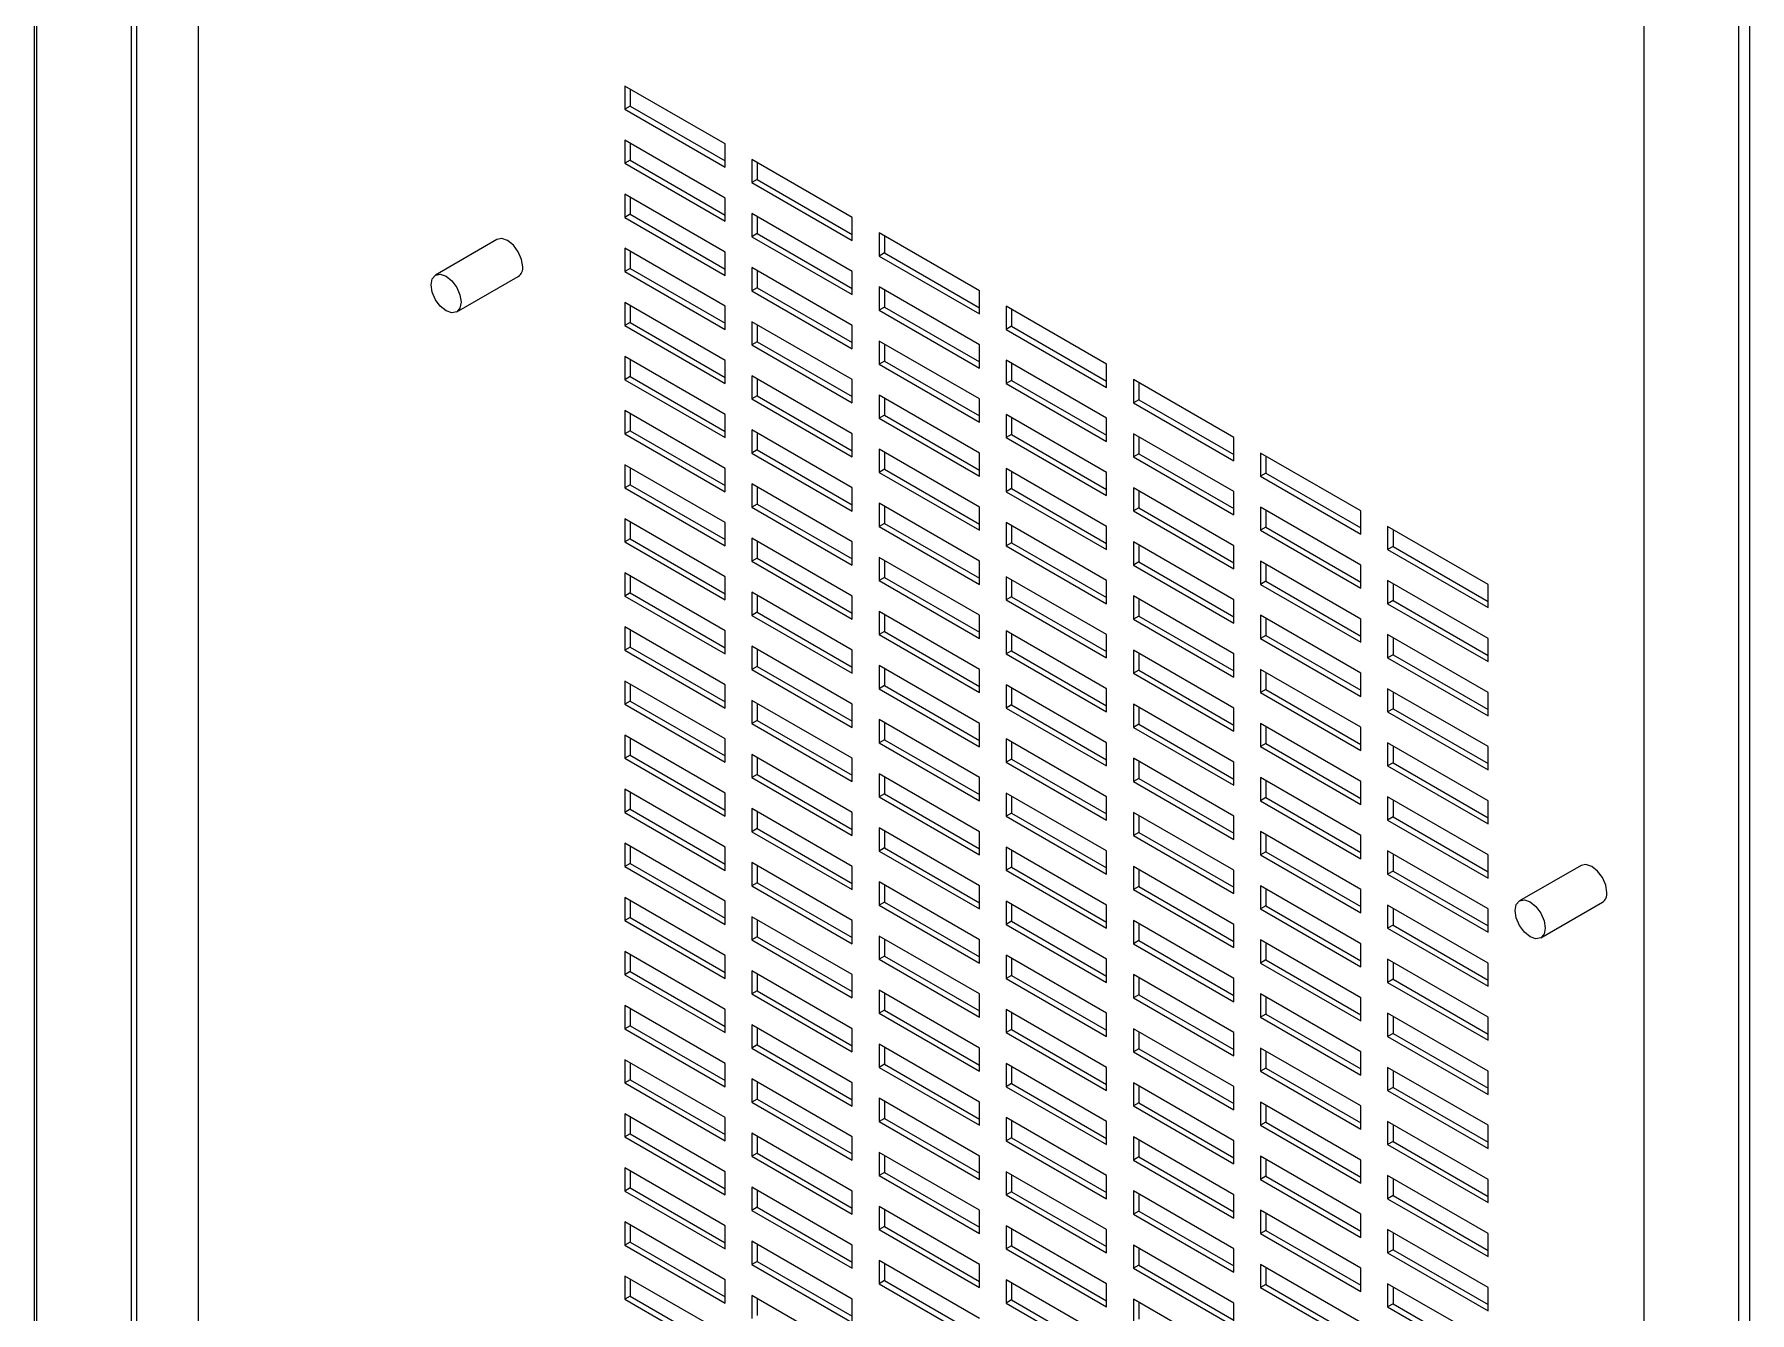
# Model space of a CAD drawing. Header units: millimetres. Extents: x 0 to 2100, y 1 to 1486.
# Drawn here: x 1715.3 to 1896.6, y 827.5 to 962.6 of the extents above; entities that cross this region are included whole.
import ezdxf

# ---------------------------------------------------------------- set-up
doc = ezdxf.new("R2010")
doc.units = ezdxf.units.MM
doc.header["$LTSCALE"] = 5

msp = doc.modelspace()

# ---------------------------------------------------------------- linework, layer by layer
at = {"color": 7, "linetype": 'Continuous', "lineweight": 15}
for p, q in [((1732.659, 691.631), (1732.659, 1161.959)), ((1715.313, 1100.964), (1715.313, 690.244)), ((1715.547, 1100.638), (1715.547, 689.918)), ((1725.588, 684.121), (1725.588, 1094.841)), ((1726.154, 684.448), (1726.154, 1095.168)), ((1885.394, 1002.587), (1885.394, 591.867)), ((1895.435, 586.071), (1895.435, 996.791)), ((1896.566, 586.071), (1896.566, 996.791)), ((1788.308, 951.01), (1777.702, 957.134)), ((1777.702, 957.134), (1777.702, 954.684)), ((1778.267, 956.807), (1778.267, 955.01)), ((1778.267, 955.01), (1777.702, 954.684)), ((1777.702, 954.684), (1788.308, 948.561)), ((1778.267, 955.01), (1788.308, 949.214)), ((1788.308, 945.295), (1777.702, 951.418)), ((1777.702, 951.418), (1777.702, 948.968)), ((1778.267, 951.091), (1778.267, 949.295)), ((1788.308, 948.561), (1788.308, 951.01)), ((1778.267, 949.295), (1777.702, 948.968)), ((1777.702, 948.968), (1788.308, 942.845)), ((1778.267, 949.295), (1788.308, 943.498)), ((1801.743, 943.255), (1791.137, 949.378)), ((1791.137, 949.378), (1791.137, 946.928)), ((1791.702, 949.051), (1791.702, 947.255)), ((1791.702, 947.255), (1791.137, 946.928)), ((1791.137, 946.928), (1801.743, 940.805)), ((1791.702, 947.255), (1801.743, 941.458)), ((1788.308, 939.579), (1777.702, 945.702)), ((1777.702, 945.702), (1777.702, 943.252)), ((1778.267, 945.375), (1778.267, 943.579)), ((1788.308, 942.845), (1788.308, 945.295)), ((1778.267, 943.579), (1777.702, 943.252)), ((1777.702, 943.252), (1788.308, 937.129)), ((1778.267, 943.579), (1788.308, 937.782)), ((1801.743, 937.539), (1791.137, 943.662)), ((1791.137, 943.662), (1791.137, 941.212)), ((1791.702, 943.335), (1791.702, 941.539)), ((1801.743, 940.805), (1801.743, 943.255)), ((1764.202, 940.913), (1757.697, 937.157)), ((1791.702, 941.539), (1791.137, 941.212)), ((1791.137, 941.212), (1801.743, 935.089)), ((1791.702, 941.539), (1801.743, 935.742)), ((1815.178, 935.499), (1804.572, 941.622)), ((1804.572, 941.622), (1804.572, 939.172)), ((1805.138, 941.295), (1805.138, 939.499)), ((1788.308, 933.863), (1777.702, 939.986)), ((1777.702, 939.986), (1777.702, 937.537)), ((1778.267, 939.66), (1778.267, 937.863)), ((1788.308, 937.129), (1788.308, 939.579)), ((1805.138, 939.499), (1804.572, 939.172)), ((1804.572, 939.172), (1815.178, 933.049)), ((1805.138, 939.499), (1815.178, 933.702)), ((1778.267, 937.863), (1777.702, 937.537)), ((1777.702, 937.537), (1788.308, 931.413)), ((1778.267, 937.863), (1788.308, 932.067)), ((1801.743, 931.823), (1791.137, 937.946)), ((1791.137, 937.946), (1791.137, 935.496)), ((1791.702, 937.62), (1791.702, 935.823)), ((1801.743, 935.089), (1801.743, 937.539)), ((1759.947, 933.26), (1766.452, 937.016)), ((1791.702, 935.823), (1791.137, 935.496)), ((1791.137, 935.496), (1801.743, 929.373)), ((1791.702, 935.823), (1801.743, 930.027)), ((1815.178, 929.783), (1804.572, 935.906)), ((1804.572, 935.906), (1804.572, 933.456)), ((1805.138, 935.579), (1805.138, 933.783)), ((1815.178, 933.049), (1815.178, 935.499)), ((1788.308, 928.147), (1777.702, 934.27)), ((1777.702, 934.27), (1777.702, 931.821)), ((1778.267, 933.944), (1778.267, 932.147)), ((1788.308, 931.413), (1788.308, 933.863)), ((1805.138, 933.783), (1804.572, 933.456)), ((1804.572, 933.456), (1815.178, 927.333)), ((1805.138, 933.783), (1815.178, 927.986)), ((1828.613, 927.743), (1818.007, 933.866)), ((1818.007, 933.866), (1818.007, 931.416)), ((1818.573, 933.539), (1818.573, 931.743)), ((1778.267, 932.147), (1777.702, 931.821)), ((1777.702, 931.821), (1788.308, 925.698)), ((1778.267, 932.147), (1788.308, 926.351)), ((1801.743, 926.107), (1791.137, 932.23)), ((1791.137, 932.23), (1791.137, 929.781)), ((1791.702, 931.904), (1791.702, 930.107)), ((1801.743, 929.373), (1801.743, 931.823)), ((1818.573, 931.743), (1818.007, 931.416)), ((1818.573, 931.743), (1828.613, 925.946)), ((1791.702, 930.107), (1791.137, 929.781)), ((1791.702, 930.107), (1801.743, 924.311)), ((1815.178, 924.067), (1804.572, 930.19)), ((1804.572, 930.19), (1804.572, 927.741)), ((1805.138, 929.864), (1805.138, 928.067)), ((1818.007, 931.416), (1828.613, 925.293)), ((1788.308, 922.432), (1777.702, 928.555)), ((1777.702, 928.555), (1777.702, 926.105)), ((1778.267, 928.228), (1778.267, 926.432)), ((1788.308, 925.698), (1788.308, 928.147)), ((1791.137, 929.781), (1801.743, 923.658)), ((1805.138, 928.067), (1804.572, 927.741)), ((1805.138, 928.067), (1815.178, 922.271)), ((1815.178, 927.333), (1815.178, 929.783)), ((1828.613, 922.027), (1818.007, 928.15)), ((1818.007, 928.15), (1818.007, 925.7)), ((1778.267, 926.432), (1777.702, 926.105)), ((1778.267, 926.432), (1788.308, 920.635)), ((1801.743, 920.391), (1791.137, 926.514)), ((1791.137, 926.514), (1791.137, 924.065)), ((1804.572, 927.741), (1815.178, 921.618)), ((1818.573, 927.824), (1818.573, 926.027)), ((1828.613, 925.293), (1828.613, 927.743)), ((1777.702, 926.105), (1788.308, 919.982)), ((1791.702, 926.188), (1791.702, 924.391)), ((1801.743, 923.658), (1801.743, 926.107)), ((1815.178, 918.351), (1804.572, 924.474)), ((1804.572, 924.474), (1804.572, 922.025)), ((1818.573, 926.027), (1818.007, 925.7)), ((1818.007, 925.7), (1828.613, 919.577)), ((1818.573, 926.027), (1828.613, 920.231)), ((1842.048, 919.987), (1831.442, 926.11)), ((1831.442, 926.11), (1831.442, 923.66)), ((1832.008, 925.783), (1832.008, 923.987)), ((1788.308, 916.716), (1777.702, 922.839)), ((1777.702, 922.839), (1777.702, 920.389)), ((1791.702, 924.391), (1791.137, 924.065)), ((1791.137, 924.065), (1801.743, 917.942)), ((1791.702, 924.391), (1801.743, 918.595)), ((1805.138, 924.148), (1805.138, 922.351)), ((1815.178, 921.618), (1815.178, 924.067)), ((1832.008, 923.987), (1831.442, 923.66)), ((1831.442, 923.66), (1842.048, 917.537)), ((1832.008, 923.987), (1842.048, 918.19)), ((1778.267, 922.512), (1778.267, 920.716)), ((1788.308, 919.982), (1788.308, 922.432)), ((1801.743, 914.676), (1791.137, 920.799)), ((1791.137, 920.799), (1791.137, 918.349)), ((1805.138, 922.351), (1804.572, 922.025)), ((1804.572, 922.025), (1815.178, 915.902)), ((1805.138, 922.351), (1815.178, 916.555)), ((1828.613, 916.311), (1818.007, 922.434)), ((1818.007, 922.434), (1818.007, 919.985)), ((1818.573, 922.108), (1818.573, 920.311)), ((1828.613, 919.577), (1828.613, 922.027)), ((1778.267, 920.716), (1777.702, 920.389)), ((1777.702, 920.389), (1788.308, 914.266)), ((1778.267, 920.716), (1788.308, 914.919)), ((1791.702, 920.472), (1791.702, 918.676)), ((1801.743, 917.942), (1801.743, 920.391)), ((1818.573, 920.311), (1818.007, 919.985)), ((1818.007, 919.985), (1828.613, 913.862)), ((1818.573, 920.311), (1828.613, 914.515)), ((1842.048, 914.271), (1831.442, 920.394)), ((1831.442, 920.394), (1831.442, 917.945)), ((1832.008, 920.068), (1832.008, 918.271)), ((1842.048, 917.537), (1842.048, 919.987)), ((1791.702, 918.676), (1791.137, 918.349)), ((1791.137, 918.349), (1801.743, 912.226)), ((1791.702, 918.676), (1801.743, 912.879)), ((1815.178, 912.636), (1804.572, 918.759)), ((1804.572, 918.759), (1804.572, 916.309)), ((1805.138, 918.432), (1805.138, 916.636)), ((1815.178, 915.902), (1815.178, 918.351)), ((1832.008, 918.271), (1831.442, 917.945)), ((1831.442, 917.945), (1842.048, 911.822)), ((1832.008, 918.271), (1842.048, 912.475)), ((1855.484, 912.231), (1844.877, 918.354)), ((1844.877, 918.354), (1844.877, 915.905)), ((1845.443, 918.028), (1845.443, 916.231)), ((1788.308, 911), (1777.702, 917.123)), ((1777.702, 917.123), (1777.702, 914.673)), ((1778.267, 916.796), (1778.267, 915)), ((1788.308, 914.266), (1788.308, 916.716)), ((1805.138, 916.636), (1804.572, 916.309)), ((1804.572, 916.309), (1815.178, 910.186)), ((1805.138, 916.636), (1815.178, 910.839)), ((1828.613, 910.595), (1818.007, 916.719)), ((1818.007, 916.719), (1818.007, 914.269)), ((1818.573, 916.392), (1818.573, 914.595)), ((1828.613, 913.862), (1828.613, 916.311)), ((1845.443, 916.231), (1844.877, 915.905)), ((1844.877, 915.905), (1855.484, 909.781)), ((1845.443, 916.231), (1855.484, 910.435)), ((1778.267, 915), (1777.702, 914.673)), ((1777.702, 914.673), (1788.308, 908.55)), ((1778.267, 915), (1788.308, 909.203)), ((1801.743, 908.96), (1791.137, 915.083)), ((1791.137, 915.083), (1791.137, 912.633)), ((1791.702, 914.756), (1791.702, 912.96)), ((1801.743, 912.226), (1801.743, 914.676)), ((1818.573, 914.595), (1818.007, 914.269)), ((1818.007, 914.269), (1828.613, 908.146)), ((1818.573, 914.595), (1828.613, 908.799)), ((1842.048, 908.555), (1831.442, 914.678)), ((1831.442, 914.678), (1831.442, 912.229)), ((1832.008, 914.352), (1832.008, 912.555)), ((1842.048, 911.822), (1842.048, 914.271)), ((1791.702, 912.96), (1791.137, 912.633)), ((1791.137, 912.633), (1801.743, 906.51)), ((1791.702, 912.96), (1801.743, 907.163)), ((1815.178, 906.92), (1804.572, 913.043)), ((1804.572, 913.043), (1804.572, 910.593)), ((1805.138, 912.716), (1805.138, 910.92)), ((1815.178, 910.186), (1815.178, 912.636)), ((1832.008, 912.555), (1831.442, 912.229)), ((1831.442, 912.229), (1842.048, 906.106)), ((1832.008, 912.555), (1842.048, 906.759)), ((1855.484, 906.515), (1844.877, 912.638)), ((1844.877, 912.638), (1844.877, 910.189)), ((1845.443, 912.312), (1845.443, 910.515)), ((1855.484, 909.781), (1855.484, 912.231)), ((1788.308, 905.284), (1777.702, 911.407)), ((1777.702, 911.407), (1777.702, 908.958)), ((1778.267, 911.081), (1778.267, 909.284)), ((1788.308, 908.55), (1788.308, 911)), ((1805.138, 910.92), (1804.572, 910.593)), ((1804.572, 910.593), (1815.178, 904.47)), ((1805.138, 910.92), (1815.178, 905.123)), ((1828.613, 904.88), (1818.007, 911.003)), ((1818.007, 911.003), (1818.007, 908.553)), ((1818.573, 910.676), (1818.573, 908.88)), ((1828.613, 908.146), (1828.613, 910.595)), ((1845.443, 910.515), (1844.877, 910.189)), ((1844.877, 910.189), (1855.484, 904.066)), ((1845.443, 910.515), (1855.484, 904.719)), ((1868.919, 904.475), (1858.312, 910.598)), ((1858.312, 910.598), (1858.312, 908.149)), ((1858.878, 910.272), (1858.878, 908.475)), ((1778.267, 909.284), (1777.702, 908.958)), ((1777.702, 908.958), (1788.308, 902.835)), ((1778.267, 909.284), (1788.308, 903.488)), ((1801.743, 903.244), (1791.137, 909.367)), ((1791.137, 909.367), (1791.137, 906.918)), ((1791.702, 909.041), (1791.702, 907.244)), ((1801.743, 906.51), (1801.743, 908.96)), ((1818.573, 908.88), (1818.007, 908.553)), ((1818.007, 908.553), (1828.613, 902.43)), ((1818.573, 908.88), (1828.613, 903.083)), ((1842.048, 902.84), (1831.442, 908.963)), ((1831.442, 908.963), (1831.442, 906.513)), ((1832.008, 908.636), (1832.008, 906.84)), ((1842.048, 906.106), (1842.048, 908.555)), ((1858.878, 908.475), (1858.312, 908.149)), ((1858.312, 908.149), (1868.919, 902.026)), ((1858.878, 908.475), (1868.919, 902.679)), ((1791.702, 907.244), (1791.137, 906.918)), ((1791.137, 906.918), (1801.743, 900.794)), ((1791.702, 907.244), (1801.743, 901.448)), ((1815.178, 901.204), (1804.572, 907.327)), ((1804.572, 907.327), (1804.572, 904.877)), ((1805.138, 907), (1805.138, 905.204)), ((1815.178, 904.47), (1815.178, 906.92)), ((1832.008, 906.84), (1831.442, 906.513)), ((1831.442, 906.513), (1842.048, 900.39)), ((1832.008, 906.84), (1842.048, 901.043)), ((1855.484, 900.799), (1844.877, 906.923)), ((1844.877, 906.923), (1844.877, 904.473)), ((1845.443, 906.596), (1845.443, 904.799)), ((1855.484, 904.066), (1855.484, 906.515)), ((1788.308, 899.568), (1777.702, 905.691)), ((1777.702, 905.691), (1777.702, 903.242)), ((1778.267, 905.365), (1778.267, 903.568)), ((1788.308, 902.835), (1788.308, 905.284)), ((1805.138, 905.204), (1804.572, 904.877)), ((1804.572, 904.877), (1815.178, 898.754)), ((1805.138, 905.204), (1815.178, 899.407)), ((1828.613, 899.164), (1818.007, 905.287)), ((1818.007, 905.287), (1818.007, 902.837)), ((1818.573, 904.96), (1818.573, 903.164)), ((1828.613, 902.43), (1828.613, 904.88)), ((1845.443, 904.799), (1844.877, 904.473)), ((1844.877, 904.473), (1855.484, 898.35)), ((1845.443, 904.799), (1855.484, 899.003)), ((1868.919, 898.759), (1858.312, 904.882)), ((1858.312, 904.882), (1858.312, 902.433)), ((1858.878, 904.556), (1858.878, 902.759)), ((1868.919, 902.026), (1868.919, 904.475)), ((1778.267, 903.568), (1777.702, 903.242)), ((1777.702, 903.242), (1788.308, 897.119)), ((1778.267, 903.568), (1788.308, 897.772)), ((1801.743, 897.528), (1791.137, 903.651)), ((1791.137, 903.651), (1791.137, 901.202)), ((1791.702, 903.325), (1791.702, 901.528)), ((1801.743, 900.794), (1801.743, 903.244)), ((1818.573, 903.164), (1818.007, 902.837)), ((1818.007, 902.837), (1828.613, 896.714)), ((1818.573, 903.164), (1828.613, 897.367)), ((1842.048, 897.124), (1831.442, 903.247)), ((1831.442, 903.247), (1831.442, 900.797)), ((1832.008, 902.92), (1832.008, 901.124)), ((1842.048, 900.39), (1842.048, 902.84)), ((1858.878, 902.759), (1858.312, 902.433)), ((1858.878, 902.759), (1868.919, 896.963)), ((1791.702, 901.528), (1791.137, 901.202)), ((1791.137, 901.202), (1801.743, 895.079)), ((1791.702, 901.528), (1801.743, 895.732)), ((1815.178, 895.488), (1804.572, 901.611)), ((1804.572, 901.611), (1804.572, 899.162)), ((1805.138, 901.285), (1805.138, 899.488)), ((1815.178, 898.754), (1815.178, 901.204)), ((1832.008, 901.124), (1831.442, 900.797)), ((1832.008, 901.124), (1842.048, 895.327)), ((1855.484, 895.084), (1844.877, 901.207)), ((1844.877, 901.207), (1844.877, 898.757)), ((1845.443, 900.88), (1845.443, 899.084)), ((1858.312, 902.433), (1868.919, 896.31)), ((1788.308, 893.853), (1777.702, 899.976)), ((1777.702, 899.976), (1777.702, 897.526)), ((1778.267, 899.649), (1778.267, 897.853)), ((1788.308, 897.119), (1788.308, 899.568)), ((1805.138, 899.488), (1804.572, 899.162)), ((1804.572, 899.162), (1815.178, 893.039)), ((1805.138, 899.488), (1815.178, 893.692)), ((1828.613, 893.448), (1818.007, 899.571)), ((1818.007, 899.571), (1818.007, 897.122)), ((1818.573, 899.245), (1818.573, 897.448)), ((1828.613, 896.714), (1828.613, 899.164)), ((1831.442, 900.797), (1842.048, 894.674)), ((1845.443, 899.084), (1844.877, 898.757)), ((1845.443, 899.084), (1855.484, 893.287)), ((1855.484, 898.35), (1855.484, 900.799)), ((1868.919, 893.044), (1858.312, 899.167)), ((1858.312, 899.167), (1858.312, 896.717)), ((1778.267, 897.853), (1777.702, 897.526)), ((1777.702, 897.526), (1788.308, 891.403)), ((1778.267, 897.853), (1788.308, 892.056)), ((1801.743, 891.813), (1791.137, 897.936)), ((1791.137, 897.936), (1791.137, 895.486)), ((1791.702, 897.609), (1791.702, 895.813)), ((1801.743, 895.079), (1801.743, 897.528)), ((1818.573, 897.448), (1818.007, 897.122)), ((1818.573, 897.448), (1828.613, 891.652)), ((1842.048, 891.408), (1831.442, 897.531)), ((1831.442, 897.531), (1831.442, 895.081)), ((1844.877, 898.757), (1855.484, 892.634)), ((1858.878, 898.84), (1858.878, 897.044)), ((1868.919, 896.31), (1868.919, 898.759)), ((1791.702, 895.813), (1791.137, 895.486)), ((1791.137, 895.486), (1801.743, 889.363)), ((1791.702, 895.813), (1801.743, 890.016)), ((1815.178, 889.772), (1804.572, 895.895)), ((1804.572, 895.895), (1804.572, 893.446)), ((1805.138, 895.569), (1805.138, 893.772)), ((1815.178, 893.039), (1815.178, 895.488)), ((1818.007, 897.122), (1828.613, 890.998)), ((1832.008, 895.408), (1831.442, 895.081)), ((1832.008, 897.205), (1832.008, 895.408)), ((1832.008, 895.408), (1842.048, 889.612)), ((1842.048, 894.674), (1842.048, 897.124)), ((1855.484, 889.368), (1844.877, 895.491)), ((1844.877, 895.491), (1844.877, 893.041)), ((1858.878, 897.044), (1858.312, 896.717)), ((1858.312, 896.717), (1868.919, 890.594)), ((1858.878, 897.044), (1868.919, 891.247)), ((1788.308, 888.137), (1777.702, 894.26)), ((1777.702, 894.26), (1777.702, 891.81)), ((1778.267, 893.933), (1778.267, 892.137)), ((1788.308, 891.403), (1788.308, 893.853)), ((1805.138, 893.772), (1804.572, 893.446)), ((1805.138, 893.772), (1815.178, 887.976)), ((1828.613, 887.732), (1818.007, 893.855)), ((1818.007, 893.855), (1818.007, 891.406)), ((1831.442, 895.081), (1842.048, 888.958)), ((1845.443, 895.164), (1845.443, 893.368)), ((1855.484, 892.634), (1855.484, 895.084)), ((1778.267, 892.137), (1777.702, 891.81)), ((1777.702, 891.81), (1788.308, 885.687)), ((1778.267, 892.137), (1788.308, 886.34)), ((1801.743, 886.097), (1791.137, 892.22)), ((1791.137, 892.22), (1791.137, 889.77)), ((1791.702, 891.893), (1791.702, 890.097)), ((1801.743, 889.363), (1801.743, 891.813)), ((1804.572, 893.446), (1815.178, 887.323)), ((1818.573, 893.529), (1818.573, 891.732)), ((1828.613, 890.998), (1828.613, 893.448)), ((1842.048, 885.692), (1831.442, 891.815)), ((1831.442, 891.815), (1831.442, 889.366)), ((1845.443, 893.368), (1844.877, 893.041)), ((1844.877, 893.041), (1855.484, 886.918)), ((1845.443, 893.368), (1855.484, 887.571)), ((1868.919, 887.328), (1858.312, 893.451)), ((1858.312, 893.451), (1858.312, 891.001)), ((1858.878, 893.124), (1858.878, 891.328)), ((1868.919, 890.594), (1868.919, 893.044)), ((1791.702, 890.097), (1791.137, 889.77)), ((1791.702, 890.097), (1801.743, 884.3)), ((1815.178, 884.057), (1804.572, 890.18)), ((1804.572, 890.18), (1804.572, 887.73)), ((1818.573, 891.732), (1818.007, 891.406)), ((1818.007, 891.406), (1828.613, 885.283)), ((1818.573, 891.732), (1828.613, 885.936)), ((1832.008, 891.489), (1832.008, 889.692)), ((1842.048, 888.958), (1842.048, 891.408)), ((1858.878, 891.328), (1858.312, 891.001)), ((1858.312, 891.001), (1868.919, 884.878)), ((1858.878, 891.328), (1868.919, 885.531)), ((1788.308, 882.421), (1777.702, 888.544)), ((1777.702, 888.544), (1777.702, 886.094)), ((1778.267, 888.218), (1778.267, 886.421)), ((1791.137, 889.77), (1801.743, 883.647)), ((1805.138, 889.853), (1805.138, 888.057)), ((1815.178, 887.323), (1815.178, 889.772)), ((1832.008, 889.692), (1831.442, 889.366)), ((1831.442, 889.366), (1842.048, 883.243)), ((1832.008, 889.692), (1842.048, 883.896)), ((1855.484, 883.652), (1844.877, 889.775)), ((1844.877, 889.775), (1844.877, 887.326)), ((1845.443, 889.449), (1845.443, 887.652)), ((1855.484, 886.918), (1855.484, 889.368)), ((1778.267, 886.421), (1777.702, 886.094)), ((1778.267, 886.421), (1788.308, 880.625)), ((1788.308, 885.687), (1788.308, 888.137)), ((1801.743, 880.381), (1791.137, 886.504)), ((1791.137, 886.504), (1791.137, 884.054)), ((1805.138, 888.057), (1804.572, 887.73)), ((1804.572, 887.73), (1815.178, 881.607)), ((1805.138, 888.057), (1815.178, 882.26)), ((1828.613, 882.017), (1818.007, 888.14)), ((1818.007, 888.14), (1818.007, 885.69)), ((1818.573, 887.813), (1818.573, 886.017)), ((1828.613, 885.283), (1828.613, 887.732)), ((1845.443, 887.652), (1844.877, 887.326)), ((1844.877, 887.326), (1855.484, 881.203)), ((1845.443, 887.652), (1855.484, 881.856)), ((1868.919, 881.612), (1858.312, 887.735)), ((1858.312, 887.735), (1858.312, 885.285)), ((1858.878, 887.409), (1858.878, 885.612)), ((1868.919, 884.878), (1868.919, 887.328)), ((1777.702, 886.094), (1788.308, 879.971)), ((1791.702, 886.177), (1791.702, 884.381)), ((1801.743, 883.647), (1801.743, 886.097)), ((1818.573, 886.017), (1818.007, 885.69)), ((1818.007, 885.69), (1828.613, 879.567)), ((1818.573, 886.017), (1828.613, 880.22)), ((1842.048, 879.976), (1831.442, 886.1)), ((1831.442, 886.1), (1831.442, 883.65)), ((1832.008, 885.773), (1832.008, 883.976)), ((1842.048, 883.243), (1842.048, 885.692)), ((1858.878, 885.612), (1858.312, 885.285)), ((1858.312, 885.285), (1868.919, 879.162)), ((1858.878, 885.612), (1868.919, 879.816)), ((1788.308, 876.705), (1777.702, 882.828)), ((1777.702, 882.828), (1777.702, 880.379)), ((1791.702, 884.381), (1791.137, 884.054)), ((1791.137, 884.054), (1801.743, 877.931)), ((1791.702, 884.381), (1801.743, 878.584)), ((1815.178, 878.341), (1804.572, 884.464)), ((1804.572, 884.464), (1804.572, 882.014)), ((1805.138, 884.137), (1805.138, 882.341)), ((1815.178, 881.607), (1815.178, 884.057)), ((1832.008, 883.976), (1831.442, 883.65)), ((1831.442, 883.65), (1842.048, 877.527)), ((1832.008, 883.976), (1842.048, 878.18)), ((1855.484, 877.936), (1844.877, 884.059)), ((1844.877, 884.059), (1844.877, 881.61)), ((1845.443, 883.733), (1845.443, 881.936)), ((1855.484, 881.203), (1855.484, 883.652)), ((1778.267, 882.502), (1778.267, 880.705)), ((1788.308, 879.971), (1788.308, 882.421)), ((1805.138, 882.341), (1804.572, 882.014)), ((1804.572, 882.014), (1815.178, 875.891)), ((1805.138, 882.341), (1815.178, 876.544)), ((1828.613, 876.301), (1818.007, 882.424)), ((1818.007, 882.424), (1818.007, 879.974)), ((1818.573, 882.097), (1818.573, 880.301)), ((1828.613, 879.567), (1828.613, 882.017)), ((1845.443, 881.936), (1844.877, 881.61)), ((1844.877, 881.61), (1855.484, 875.487)), ((1845.443, 881.936), (1855.484, 876.14)), ((1868.919, 875.896), (1858.312, 882.019)), ((1858.312, 882.019), (1858.312, 879.57)), ((1858.878, 881.693), (1858.878, 879.896)), ((1868.919, 879.162), (1868.919, 881.612)), ((1778.267, 880.705), (1777.702, 880.379)), ((1777.702, 880.379), (1788.308, 874.256)), ((1778.267, 880.705), (1788.308, 874.909)), ((1801.743, 874.665), (1791.137, 880.788)), ((1791.137, 880.788), (1791.137, 878.339)), ((1791.702, 880.462), (1791.702, 878.665)), ((1801.743, 877.931), (1801.743, 880.381)), ((1818.573, 880.301), (1818.007, 879.974)), ((1818.007, 879.974), (1828.613, 873.851)), ((1818.573, 880.301), (1828.613, 874.504)), ((1842.048, 874.261), (1831.442, 880.384)), ((1831.442, 880.384), (1831.442, 877.934)), ((1832.008, 880.057), (1832.008, 878.261)), ((1842.048, 877.527), (1842.048, 879.976)), ((1858.878, 879.896), (1858.312, 879.57)), ((1858.312, 879.57), (1868.919, 873.447)), ((1858.878, 879.896), (1868.919, 874.1)), ((1791.702, 878.665), (1791.137, 878.339)), ((1791.137, 878.339), (1801.743, 872.216)), ((1791.702, 878.665), (1801.743, 872.869)), ((1815.178, 872.625), (1804.572, 878.748)), ((1804.572, 878.748), (1804.572, 876.298)), ((1805.138, 878.422), (1805.138, 876.625)), ((1815.178, 875.891), (1815.178, 878.341)), ((1832.008, 878.261), (1831.442, 877.934)), ((1831.442, 877.934), (1842.048, 871.811)), ((1832.008, 878.261), (1842.048, 872.464)), ((1855.484, 872.221), (1844.877, 878.344)), ((1844.877, 878.344), (1844.877, 875.894)), ((1845.443, 878.017), (1845.443, 876.221)), ((1855.484, 875.487), (1855.484, 877.936)), ((1788.308, 870.989), (1777.702, 877.113)), ((1777.702, 877.113), (1777.702, 874.663)), ((1778.267, 876.786), (1778.267, 874.989)), ((1788.308, 874.256), (1788.308, 876.705)), ((1805.138, 876.625), (1804.572, 876.298)), ((1804.572, 876.298), (1815.178, 870.175)), ((1805.138, 876.625), (1815.178, 870.829)), ((1828.613, 870.585), (1818.007, 876.708)), ((1818.007, 876.708), (1818.007, 874.258)), ((1818.573, 876.381), (1818.573, 874.585)), ((1828.613, 873.851), (1828.613, 876.301)), ((1845.443, 876.221), (1844.877, 875.894)), ((1844.877, 875.894), (1855.484, 869.771)), ((1845.443, 876.221), (1855.484, 870.424)), ((1868.919, 870.18), (1858.312, 876.304)), ((1858.312, 876.304), (1858.312, 873.854)), ((1858.878, 875.977), (1858.878, 874.18)), ((1868.919, 873.447), (1868.919, 875.896)), ((1778.267, 874.989), (1777.702, 874.663)), ((1777.702, 874.663), (1788.308, 868.54)), ((1778.267, 874.989), (1788.308, 869.193)), ((1801.743, 868.949), (1791.137, 875.072)), ((1791.137, 875.072), (1791.137, 872.623)), ((1791.702, 874.746), (1791.702, 872.949)), ((1801.743, 872.216), (1801.743, 874.665)), ((1818.573, 874.585), (1818.007, 874.258)), ((1818.007, 874.258), (1828.613, 868.135)), ((1818.573, 874.585), (1828.613, 868.788)), ((1842.048, 868.545), (1831.442, 874.668)), ((1831.442, 874.668), (1831.442, 872.218)), ((1832.008, 874.341), (1832.008, 872.545)), ((1842.048, 871.811), (1842.048, 874.261)), ((1858.878, 874.18), (1858.312, 873.854)), ((1858.312, 873.854), (1868.919, 867.731)), ((1858.878, 874.18), (1868.919, 868.384)), ((1878.754, 874.784), (1872.248, 871.028)), ((1791.702, 872.949), (1791.137, 872.623)), ((1791.137, 872.623), (1801.743, 866.5)), ((1791.702, 872.949), (1801.743, 867.153)), ((1815.178, 866.909), (1804.572, 873.032)), ((1804.572, 873.032), (1804.572, 870.583)), ((1805.138, 872.706), (1805.138, 870.909)), ((1815.178, 870.175), (1815.178, 872.625)), ((1832.008, 872.545), (1831.442, 872.218)), ((1831.442, 872.218), (1842.048, 866.095)), ((1832.008, 872.545), (1842.048, 866.748)), ((1855.484, 866.505), (1844.877, 872.628)), ((1844.877, 872.628), (1844.877, 870.178)), ((1845.443, 872.301), (1845.443, 870.505)), ((1855.484, 869.771), (1855.484, 872.221)), ((1788.308, 865.274), (1777.702, 871.397)), ((1777.702, 871.397), (1777.702, 868.947)), ((1778.267, 871.07), (1778.267, 869.274)), ((1788.308, 868.54), (1788.308, 870.989)), ((1805.138, 870.909), (1804.572, 870.583)), ((1804.572, 870.583), (1815.178, 864.46)), ((1805.138, 870.909), (1815.178, 865.113)), ((1828.613, 864.869), (1818.007, 870.992)), ((1818.007, 870.992), (1818.007, 868.543)), ((1818.573, 870.666), (1818.573, 868.869)), ((1828.613, 868.135), (1828.613, 870.585)), ((1845.443, 870.505), (1844.877, 870.178)), ((1844.877, 870.178), (1855.484, 864.055)), ((1845.443, 870.505), (1855.484, 864.708)), ((1868.919, 864.465), (1858.312, 870.588)), ((1858.312, 870.588), (1858.312, 868.138)), ((1858.878, 870.261), (1858.878, 868.465)), ((1868.919, 867.731), (1868.919, 870.18)), ((1874.498, 867.131), (1881.004, 870.887)), ((1778.267, 869.274), (1777.702, 868.947)), ((1777.702, 868.947), (1788.308, 862.824)), ((1778.267, 869.274), (1788.308, 863.477)), ((1801.743, 863.234), (1791.137, 869.357)), ((1791.137, 869.357), (1791.137, 866.907)), ((1791.702, 869.03), (1791.702, 867.234)), ((1801.743, 866.5), (1801.743, 868.949)), ((1818.573, 868.869), (1818.007, 868.543)), ((1818.007, 868.543), (1828.613, 862.42)), ((1818.573, 868.869), (1828.613, 863.073)), ((1842.048, 862.829), (1831.442, 868.952)), ((1831.442, 868.952), (1831.442, 866.503)), ((1832.008, 868.626), (1832.008, 866.829)), ((1842.048, 866.095), (1842.048, 868.545)), ((1858.878, 868.465), (1858.312, 868.138)), ((1858.878, 868.465), (1868.919, 862.668)), ((1791.702, 867.234), (1791.137, 866.907)), ((1791.137, 866.907), (1801.743, 860.784)), ((1791.702, 867.234), (1801.743, 861.437)), ((1815.178, 861.193), (1804.572, 867.317)), ((1804.572, 867.317), (1804.572, 864.867)), ((1805.138, 866.99), (1805.138, 865.193)), ((1815.178, 864.46), (1815.178, 866.909)), ((1832.008, 866.829), (1831.442, 866.503)), ((1831.442, 866.503), (1842.048, 860.379)), ((1832.008, 866.829), (1842.048, 861.033)), ((1855.484, 860.789), (1844.877, 866.912)), ((1844.877, 866.912), (1844.877, 864.462)), ((1845.443, 866.585), (1845.443, 864.789)), ((1855.484, 864.055), (1855.484, 866.505)), ((1858.312, 868.138), (1868.919, 862.015)), ((1788.308, 859.558), (1777.702, 865.681)), ((1777.702, 865.681), (1777.702, 863.231)), ((1778.267, 865.354), (1778.267, 863.558)), ((1788.308, 862.824), (1788.308, 865.274)), ((1805.138, 865.193), (1804.572, 864.867)), ((1804.572, 864.867), (1815.178, 858.744)), ((1805.138, 865.193), (1815.178, 859.397)), ((1828.613, 859.153), (1818.007, 865.276)), ((1818.007, 865.276), (1818.007, 862.827)), ((1818.573, 864.95), (1818.573, 863.153)), ((1828.613, 862.42), (1828.613, 864.869)), ((1845.443, 864.789), (1844.877, 864.462)), ((1845.443, 864.789), (1855.484, 858.992)), ((1868.919, 858.749), (1858.312, 864.872)), ((1858.312, 864.872), (1858.312, 862.422)), ((1778.267, 863.558), (1777.702, 863.231)), ((1777.702, 863.231), (1788.308, 857.108)), ((1778.267, 863.558), (1788.308, 857.761)), ((1801.743, 857.518), (1791.137, 863.641)), ((1791.137, 863.641), (1791.137, 861.191)), ((1791.702, 863.314), (1791.702, 861.518)), ((1801.743, 860.784), (1801.743, 863.234)), ((1818.573, 863.153), (1818.007, 862.827)), ((1818.007, 862.827), (1828.613, 856.704)), ((1818.573, 863.153), (1828.613, 857.357)), ((1842.048, 857.113), (1831.442, 863.236)), ((1831.442, 863.236), (1831.442, 860.787)), ((1832.008, 862.91), (1832.008, 861.113)), ((1842.048, 860.379), (1842.048, 862.829)), ((1844.877, 864.462), (1855.484, 858.339)), ((1858.878, 864.545), (1858.878, 862.749)), ((1868.919, 862.015), (1868.919, 864.465)), ((1791.702, 861.518), (1791.137, 861.191)), ((1791.137, 861.191), (1801.743, 855.068)), ((1791.702, 861.518), (1801.743, 855.721)), ((1815.178, 855.478), (1804.572, 861.601)), ((1804.572, 861.601), (1804.572, 859.151)), ((1805.138, 861.274), (1805.138, 859.478)), ((1815.178, 858.744), (1815.178, 861.193)), ((1832.008, 861.113), (1831.442, 860.787)), ((1832.008, 861.113), (1842.048, 855.317)), ((1855.484, 855.073), (1844.877, 861.196)), ((1844.877, 861.196), (1844.877, 858.747)), ((1858.878, 862.749), (1858.312, 862.422)), ((1858.312, 862.422), (1868.919, 856.299)), ((1858.878, 862.749), (1868.919, 856.952)), ((1788.308, 853.842), (1777.702, 859.965)), ((1777.702, 859.965), (1777.702, 857.516)), ((1778.267, 859.639), (1778.267, 857.842)), ((1788.308, 857.108), (1788.308, 859.558)), ((1805.138, 859.478), (1804.572, 859.151)), ((1804.572, 859.151), (1815.178, 853.028)), ((1805.138, 859.478), (1815.178, 853.681)), ((1828.613, 853.438), (1818.007, 859.561)), ((1818.007, 859.561), (1818.007, 857.111)), ((1818.573, 859.234), (1818.573, 857.438)), ((1828.613, 856.704), (1828.613, 859.153)), ((1831.442, 860.787), (1842.048, 854.664)), ((1845.443, 860.87), (1845.443, 859.073)), ((1855.484, 858.339), (1855.484, 860.789)), ((1868.919, 853.033), (1858.312, 859.156)), ((1858.312, 859.156), (1858.312, 856.707)), ((1778.267, 857.842), (1777.702, 857.516)), ((1777.702, 857.516), (1788.308, 851.392)), ((1778.267, 857.842), (1788.308, 852.046)), ((1801.743, 851.802), (1791.137, 857.925)), ((1791.137, 857.925), (1791.137, 855.475)), ((1791.702, 857.599), (1791.702, 855.802)), ((1801.743, 855.068), (1801.743, 857.518)), ((1818.573, 857.438), (1818.007, 857.111)), ((1818.573, 857.438), (1828.613, 851.641)), ((1842.048, 851.398), (1831.442, 857.521)), ((1831.442, 857.521), (1831.442, 855.071)), ((1845.443, 859.073), (1844.877, 858.747)), ((1844.877, 858.747), (1855.484, 852.624)), ((1845.443, 859.073), (1855.484, 853.277)), ((1858.878, 858.83), (1858.878, 857.033)), ((1868.919, 856.299), (1868.919, 858.749)), ((1791.702, 855.802), (1791.137, 855.475)), ((1791.702, 855.802), (1801.743, 850.006)), ((1815.178, 849.762), (1804.572, 855.885)), ((1804.572, 855.885), (1804.572, 853.435)), ((1805.138, 855.558), (1805.138, 853.762)), ((1818.007, 857.111), (1828.613, 850.988)), ((1832.008, 857.194), (1832.008, 855.398)), ((1842.048, 854.664), (1842.048, 857.113)), ((1858.878, 857.033), (1858.312, 856.707)), ((1858.312, 856.707), (1868.919, 850.583)), ((1858.878, 857.033), (1868.919, 851.237)), ((1788.308, 848.126), (1777.702, 854.249)), ((1777.702, 854.249), (1777.702, 851.8)), ((1778.267, 853.923), (1778.267, 852.126)), ((1788.308, 851.392), (1788.308, 853.842)), ((1791.137, 855.475), (1801.743, 849.352)), ((1805.138, 853.762), (1804.572, 853.435)), ((1805.138, 853.762), (1815.178, 847.965)), ((1815.178, 853.028), (1815.178, 855.478)), ((1828.613, 847.722), (1818.007, 853.845)), ((1818.007, 853.845), (1818.007, 851.395)), ((1832.008, 855.398), (1831.442, 855.071)), ((1831.442, 855.071), (1842.048, 848.948)), ((1832.008, 855.398), (1842.048, 849.601)), ((1855.484, 849.357), (1844.877, 855.48)), ((1844.877, 855.48), (1844.877, 853.031)), ((1845.443, 855.154), (1845.443, 853.357)), ((1855.484, 852.624), (1855.484, 855.073)), ((1778.267, 852.126), (1777.702, 851.8)), ((1778.267, 852.126), (1788.308, 846.33)), ((1801.743, 846.086), (1791.137, 852.209)), ((1791.137, 852.209), (1791.137, 849.76)), ((1804.572, 853.435), (1815.178, 847.312)), ((1818.573, 853.518), (1818.573, 851.722)), ((1828.613, 850.988), (1828.613, 853.438)), ((1845.443, 853.357), (1844.877, 853.031)), ((1844.877, 853.031), (1855.484, 846.908)), ((1845.443, 853.357), (1855.484, 847.561)), ((1868.919, 847.317), (1858.312, 853.44)), ((1858.312, 853.44), (1858.312, 850.991)), ((1858.878, 853.114), (1858.878, 851.317)), ((1868.919, 850.583), (1868.919, 853.033)), ((1777.702, 851.8), (1788.308, 845.677)), ((1791.702, 850.086), (1791.137, 849.76)), ((1791.702, 851.883), (1791.702, 850.086)), ((1791.702, 850.086), (1801.743, 844.29)), ((1801.743, 849.352), (1801.743, 851.802)), ((1815.178, 844.046), (1804.572, 850.169)), ((1804.572, 850.169), (1804.572, 847.72)), ((1818.573, 851.722), (1818.007, 851.395)), ((1818.007, 851.395), (1828.613, 845.272)), ((1818.573, 851.722), (1828.613, 845.925)), ((1842.048, 845.682), (1831.442, 851.805)), ((1831.442, 851.805), (1831.442, 849.355)), ((1832.008, 851.478), (1832.008, 849.682)), ((1842.048, 848.948), (1842.048, 851.398)), ((1858.878, 851.317), (1858.312, 850.991)), ((1858.312, 850.991), (1868.919, 844.868)), ((1858.878, 851.317), (1868.919, 845.521)), ((1788.308, 842.411), (1777.702, 848.534)), ((1777.702, 848.534), (1777.702, 846.084)), ((1791.137, 849.76), (1801.743, 843.637)), ((1805.138, 849.843), (1805.138, 848.046)), ((1815.178, 847.312), (1815.178, 849.762)), ((1832.008, 849.682), (1831.442, 849.355)), ((1831.442, 849.355), (1842.048, 843.232)), ((1832.008, 849.682), (1842.048, 843.885)), ((1855.484, 843.642), (1844.877, 849.765)), ((1844.877, 849.765), (1844.877, 847.315)), ((1845.443, 849.438), (1845.443, 847.642)), ((1855.484, 846.908), (1855.484, 849.357)), ((1778.267, 848.207), (1778.267, 846.411)), ((1788.308, 845.677), (1788.308, 848.126)), ((1801.743, 840.37), (1791.137, 846.493)), ((1791.137, 846.493), (1791.137, 844.044)), ((1805.138, 848.046), (1804.572, 847.72)), ((1804.572, 847.72), (1815.178, 841.597)), ((1805.138, 848.046), (1815.178, 842.25)), ((1828.613, 842.006), (1818.007, 848.129)), ((1818.007, 848.129), (1818.007, 845.679)), ((1818.573, 847.803), (1818.573, 846.006)), ((1828.613, 845.272), (1828.613, 847.722)), ((1845.443, 847.642), (1844.877, 847.315)), ((1844.877, 847.315), (1855.484, 841.192)), ((1845.443, 847.642), (1855.484, 841.845)), ((1868.919, 841.602), (1858.312, 847.725)), ((1858.312, 847.725), (1858.312, 845.275)), ((1858.878, 847.398), (1858.878, 845.602)), ((1868.919, 844.868), (1868.919, 847.317)), ((1778.267, 846.411), (1777.702, 846.084)), ((1777.702, 846.084), (1788.308, 839.961)), ((1778.267, 846.411), (1788.308, 840.614)), ((1791.702, 846.167), (1791.702, 844.37)), ((1801.743, 843.637), (1801.743, 846.086)), ((1818.573, 846.006), (1818.007, 845.679)), ((1818.007, 845.679), (1828.613, 839.556)), ((1818.573, 846.006), (1828.613, 840.21)), ((1842.048, 839.966), (1831.442, 846.089)), ((1831.442, 846.089), (1831.442, 843.639)), ((1832.008, 845.762), (1832.008, 843.966)), ((1842.048, 843.232), (1842.048, 845.682)), ((1858.878, 845.602), (1858.312, 845.275)), ((1858.312, 845.275), (1868.919, 839.152)), ((1858.878, 845.602), (1868.919, 839.805)), ((1791.702, 844.37), (1791.137, 844.044)), ((1791.137, 844.044), (1801.743, 837.921)), ((1791.702, 844.37), (1801.743, 838.574)), ((1815.178, 838.33), (1804.572, 844.453)), ((1804.572, 844.453), (1804.572, 842.004)), ((1805.138, 844.127), (1805.138, 842.33)), ((1815.178, 841.597), (1815.178, 844.046)), ((1832.008, 843.966), (1831.442, 843.639)), ((1831.442, 843.639), (1842.048, 837.516)), ((1832.008, 843.966), (1842.048, 838.169)), ((1855.484, 837.926), (1844.877, 844.049)), ((1844.877, 844.049), (1844.877, 841.599)), ((1845.443, 843.722), (1845.443, 841.926)), ((1855.484, 841.192), (1855.484, 843.642)), ((1788.308, 836.695), (1777.702, 842.818)), ((1777.702, 842.818), (1777.702, 840.368)), ((1778.267, 842.491), (1778.267, 840.695)), ((1788.308, 839.961), (1788.308, 842.411)), ((1805.138, 842.33), (1804.572, 842.004)), ((1804.572, 842.004), (1815.178, 835.881)), ((1805.138, 842.33), (1815.178, 836.534)), ((1828.613, 836.29), (1818.007, 842.413)), ((1818.007, 842.413), (1818.007, 839.964)), ((1818.573, 842.087), (1818.573, 840.29)), ((1828.613, 839.556), (1828.613, 842.006)), ((1845.443, 841.926), (1844.877, 841.599)), ((1844.877, 841.599), (1855.484, 835.476)), ((1845.443, 841.926), (1855.484, 836.129)), ((1868.919, 835.886), (1858.312, 842.009)), ((1858.312, 842.009), (1858.312, 839.559)), ((1858.878, 841.682), (1858.878, 839.886)), ((1868.919, 839.152), (1868.919, 841.602)), ((1778.267, 840.695), (1777.702, 840.368)), ((1777.702, 840.368), (1788.308, 834.245)), ((1778.267, 840.695), (1788.308, 834.898)), ((1801.743, 834.655), (1791.137, 840.778)), ((1791.137, 840.778), (1791.137, 838.328)), ((1791.702, 840.451), (1791.702, 838.655)), ((1801.743, 837.921), (1801.743, 840.37)), ((1818.573, 840.29), (1818.007, 839.964)), ((1818.007, 839.964), (1828.613, 833.841)), ((1818.573, 840.29), (1828.613, 834.494)), ((1842.048, 834.25), (1831.442, 840.373)), ((1831.442, 840.373), (1831.442, 837.924)), ((1832.008, 840.047), (1832.008, 838.25)), ((1842.048, 837.516), (1842.048, 839.966)), ((1858.878, 839.886), (1858.312, 839.559)), ((1858.312, 839.559), (1868.919, 833.436)), ((1858.878, 839.886), (1868.919, 834.089)), ((1791.702, 838.655), (1791.137, 838.328)), ((1791.137, 838.328), (1801.743, 832.205)), ((1791.702, 838.655), (1801.743, 832.858)), ((1815.178, 832.615), (1804.572, 838.738)), ((1804.572, 838.738), (1804.572, 836.288)), ((1805.138, 838.411), (1805.138, 836.615)), ((1815.178, 835.881), (1815.178, 838.33)), ((1832.008, 838.25), (1831.442, 837.924)), ((1831.442, 837.924), (1842.048, 831.801)), ((1832.008, 838.25), (1842.048, 832.454)), ((1855.484, 832.21), (1844.877, 838.333)), ((1844.877, 838.333), (1844.877, 835.884)), ((1845.443, 838.007), (1845.443, 836.21)), ((1855.484, 835.476), (1855.484, 837.926)), ((1788.308, 830.979), (1777.702, 837.102)), ((1777.702, 837.102), (1777.702, 834.652)), ((1778.267, 836.775), (1778.267, 834.979)), ((1788.308, 834.245), (1788.308, 836.695)), ((1805.138, 836.615), (1804.572, 836.288)), ((1804.572, 836.288), (1815.178, 830.165)), ((1805.138, 836.615), (1815.178, 830.818)), ((1828.613, 830.574), (1818.007, 836.698)), ((1818.007, 836.698), (1818.007, 834.248)), ((1818.573, 836.371), (1818.573, 834.574)), ((1828.613, 833.841), (1828.613, 836.29)), ((1845.443, 836.21), (1844.877, 835.884)), ((1844.877, 835.884), (1855.484, 829.76)), ((1845.443, 836.21), (1855.484, 830.414)), ((1868.919, 830.17), (1858.312, 836.293)), ((1858.312, 836.293), (1858.312, 833.843)), ((1858.878, 835.966), (1858.878, 834.17)), ((1868.919, 833.436), (1868.919, 835.886)), ((1778.267, 834.979), (1777.702, 834.652)), ((1777.702, 834.652), (1788.308, 828.529)), ((1778.267, 834.979), (1788.308, 829.182)), ((1801.743, 828.939), (1791.137, 835.062)), ((1791.137, 835.062), (1791.137, 832.612)), ((1791.702, 834.735), (1791.702, 832.939)), ((1801.743, 832.205), (1801.743, 834.655)), ((1818.573, 834.574), (1818.007, 834.248)), ((1818.007, 834.248), (1828.613, 828.125)), ((1818.573, 834.574), (1828.613, 828.778)), ((1842.048, 828.534), (1831.442, 834.657)), ((1831.442, 834.657), (1831.442, 832.208)), ((1832.008, 834.331), (1832.008, 832.534)), ((1842.048, 831.801), (1842.048, 834.25)), ((1858.878, 834.17), (1858.312, 833.843)), ((1858.312, 833.843), (1868.919, 827.72)), ((1858.878, 834.17), (1868.919, 828.373)), ((1791.702, 832.939), (1791.137, 832.612)), ((1791.137, 832.612), (1801.743, 826.489)), ((1791.702, 832.939), (1801.743, 827.142)), ((1815.178, 826.899), (1804.572, 833.022)), ((1804.572, 833.022), (1804.572, 830.572)), ((1805.138, 832.695), (1805.138, 830.899)), ((1815.178, 830.165), (1815.178, 832.615)), ((1832.008, 832.534), (1831.442, 832.208)), ((1831.442, 832.208), (1842.048, 826.085)), ((1832.008, 832.534), (1842.048, 826.738)), ((1855.484, 826.494), (1844.877, 832.617)), ((1844.877, 832.617), (1844.877, 830.168)), ((1845.443, 832.291), (1845.443, 830.494)), ((1855.484, 829.76), (1855.484, 832.21)), ((1788.308, 825.263), (1777.702, 831.386)), ((1777.702, 831.386), (1777.702, 828.937)), ((1778.267, 831.06), (1778.267, 829.263)), ((1788.308, 828.529), (1788.308, 830.979)), ((1805.138, 830.899), (1804.572, 830.572)), ((1804.572, 830.572), (1815.178, 824.449)), ((1805.138, 830.899), (1815.178, 825.102)), ((1828.613, 824.859), (1818.007, 830.982)), ((1818.007, 830.982), (1818.007, 828.532)), ((1818.573, 830.655), (1818.573, 828.859)), ((1828.613, 828.125), (1828.613, 830.574)), ((1845.443, 830.494), (1844.877, 830.168)), ((1844.877, 830.168), (1855.484, 824.045)), ((1845.443, 830.494), (1855.484, 824.698)), ((1868.919, 824.454), (1858.312, 830.577)), ((1858.312, 830.577), (1858.312, 828.128)), ((1858.878, 830.251), (1858.878, 828.454)), ((1868.919, 827.72), (1868.919, 830.17)), ((1778.267, 829.263), (1777.702, 828.937)), ((1777.702, 828.937), (1788.308, 822.814)), ((1778.267, 829.263), (1788.308, 823.467)), ((1801.743, 823.223), (1791.137, 829.346)), ((1791.137, 829.346), (1791.137, 826.897)), ((1791.702, 829.02), (1791.702, 827.223)), ((1801.743, 826.489), (1801.743, 828.939)), ((1818.573, 828.859), (1818.007, 828.532)), ((1818.007, 828.532), (1828.613, 822.409)), ((1818.573, 828.859), (1828.613, 823.062)), ((1842.048, 822.819), (1831.442, 828.942)), ((1831.442, 828.942), (1831.442, 826.492)), ((1832.008, 828.615), (1832.008, 826.819)), ((1842.048, 826.085), (1842.048, 828.534)), ((1858.878, 828.454), (1858.312, 828.128)), ((1858.878, 828.454), (1868.919, 822.658)), ((1858.312, 828.128), (1868.919, 822.005))]:
    msp.add_line(p, q, dxfattribs=at)
at = {"color": 7, "linetype": 'Continuous', "lineweight": 15, "flags": 128}
for points in [[(1766.918, 938.046), (1766.797, 938.819), (1766.452, 939.614), (1765.936, 940.31), (1765.327, 940.802), (1764.719, 941.013), (1764.202, 940.913)], [(1757.231, 936.127), (1757.352, 936.76), (1757.697, 937.157), (1758.213, 937.258), (1758.822, 937.046), (1759.431, 936.555), (1759.947, 935.859), (1760.292, 935.063), (1760.413, 934.29), (1760.292, 933.657), (1759.947, 933.26), (1759.431, 933.16), (1758.822, 933.372), (1758.213, 933.863), (1757.697, 934.559), (1757.352, 935.354), (1757.231, 936.127)], [(1881.47, 871.917), (1881.349, 872.69), (1881.004, 873.485), (1880.488, 874.181), (1879.879, 874.672), (1879.27, 874.884), (1878.754, 874.784)], [(1871.782, 869.998), (1871.903, 870.631), (1872.248, 871.028), (1872.764, 871.129), (1873.373, 870.917), (1873.982, 870.426), (1874.498, 869.729), (1874.843, 868.934), (1874.964, 868.161), (1874.843, 867.528), (1874.498, 867.131), (1873.982, 867.031), (1873.373, 867.243), (1872.764, 867.734), (1872.248, 868.43), (1871.903, 869.225), (1871.782, 869.998)]]:
    msp.add_lwpolyline(points, dxfattribs=at)
at = {"color": 7, "linetype": 'Continuous', "lineweight": 15}
for centre in [(1765.863, 937.903), (1880.415, 871.774)]:
    msp.add_arc(centre, 1.065, 303.58192, 7.73036, dxfattribs=at)

doc.saveas('drawing.dxf')
